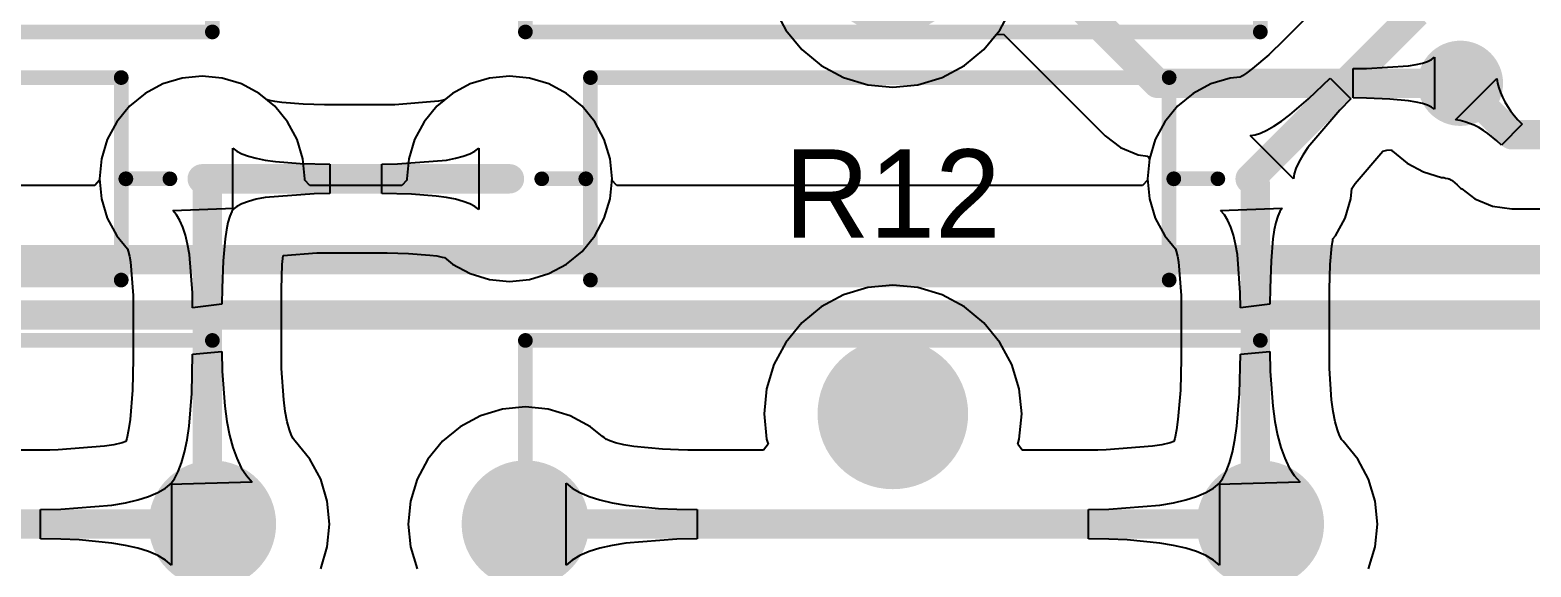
# Model space of a CAD drawing. Header units: millimetres. Extents: x 0 to 140, y 0 to 130.
# Drawn here: x 82.22 to 108.15, y 13.74 to 23.02 of the extents above; entities that cross this region are included whole.
import ezdxf

# ---------------------------------------------------------------- set-up
doc = ezdxf.new("R2010")
doc.units = ezdxf.units.MM
for name, color, linetype in [('BottomLayer', 5, 'Continuous'), ('BottomSolder', 6, 'Continuous'), ('MultiLayer', 9, 'Continuous'), ('PadHoleLayer', 156, 'Continuous'), ('TopLayer', 1, 'Continuous'), ('TopOverlay', 2, 'Continuous'), ('TopSolder', 216, 'Continuous'), ('ViaHoleLayer', 16, 'Continuous')]:
    doc.layers.add(name, color=color, linetype=linetype)

# ---------------------------------------------------------------- blocks, each defined once
blk = doc.blocks.new('SW_4P_B_18')
at = {"layer": 'BottomSolder'}
h = blk.add_hatch(color=6, dxfattribs=at)
edge = h.paths.add_edge_path()
edge.add_arc((-0.0254, 4.445), 1.3016, 0, 360)
at = {"layer": 'TopSolder'}
h = blk.add_hatch(color=216, dxfattribs=at)
edge = h.paths.add_edge_path()
edge.add_arc((-0.0254, 4.445), 1.3016, 0, 360)
at = {"layer": 'TopOverlay', "const_width": 0.254}
for points in [[(6.3246, 5.715), (-6.3754, 5.715)], [(-6.3754, 5.715), (-6.3754, -5.715)], [(6.3246, 5.715), (6.3246, -5.715)]]:
    blk.add_lwpolyline(points, dxfattribs=at)
at = {"layer": 'TopOverlay', "const_width": 0.127}
for points in [[(-6.4389, 5.715, 1), (-6.3119, 5.715, 1)], [(-6.4389, 5.715, 1), (-6.3119, 5.715, 1)], [(6.2611, 5.715, 1), (6.3881, 5.715, 1)], [(6.2611, 5.715, 1), (6.3881, 5.715, 1)]]:
    blk.add_lwpolyline(points, format="xyb", close=True, dxfattribs=at)
blk = doc.blocks.new('SW_4P_B_21')
at = {"layer": 'TopOverlay', "const_width": 0.254}
for points in [[(6.3246, 5.715), (-6.3754, 5.715)], [(-6.3754, 5.715), (-6.3754, -5.715)]]:
    blk.add_lwpolyline(points, dxfattribs=at)
at = {"layer": 'TopOverlay', "const_width": 0.127}
blk.add_lwpolyline([(-6.4389, 5.715, 1), (-6.3119, 5.715, 1)], format="xyb", close=True, dxfattribs=at)
blk.add_lwpolyline([(-6.4389, 5.715, 1), (-6.3119, 5.715, 1)], format="xyb", close=True, dxfattribs=at)
blk = doc.blocks.new('SW_4P_B_24')
at = {"layer": 'BottomLayer'}
h = blk.add_hatch(color=5, dxfattribs=at)
edge = h.paths.add_edge_path()
edge.add_arc((-6.3754, -2.54), 1, 0, 360)
at = {"layer": 'BottomSolder'}
h = blk.add_hatch(color=6, dxfattribs=at)
edge = h.paths.add_edge_path()
edge.add_arc((-6.3754, -2.54), 1.1016, 0, 360)
at = {"layer": 'MultiLayer'}
h = blk.add_hatch(color=9, dxfattribs=at)
edge = h.paths.add_edge_path()
edge.add_arc((-6.3754, -2.54), 1, 0, 360)
at = {"layer": 'PadHoleLayer'}
h = blk.add_hatch(color=156, dxfattribs=at)
edge = h.paths.add_edge_path()
edge.add_arc((-6.3754, -2.54), 0.6, 0, 360)
at = {"layer": 'TopLayer'}
h = blk.add_hatch(color=1, dxfattribs=at)
edge = h.paths.add_edge_path()
edge.add_arc((-6.3754, -2.54), 1, 0, 360)
at = {"layer": 'TopSolder'}
h = blk.add_hatch(color=216, dxfattribs=at)
edge = h.paths.add_edge_path()
edge.add_arc((-6.3754, -2.54), 1.1016, 0, 360)
at = {"layer": 'TopOverlay', "const_width": 0.254}
for points in [[(-6.3754, 5.715), (-6.3754, -5.715)], [(6.3246, -5.715), (-6.3754, -5.715)]]:
    blk.add_lwpolyline(points, dxfattribs=at)
at = {"layer": 'TopOverlay', "const_width": 0.127}
blk.add_lwpolyline([(-6.4389, -5.715, 1), (-6.3119, -5.715, 1)], format="xyb", close=True, dxfattribs=at)
blk.add_lwpolyline([(-6.4389, -5.715, 1), (-6.3119, -5.715, 1)], format="xyb", close=True, dxfattribs=at)
blk = doc.blocks.new('_________1_2__35')
at = {"layer": 'BottomLayer'}
h = blk.add_hatch(color=5, dxfattribs=at)
edge = h.paths.add_edge_path()
edge.add_arc((-6.4, 0), 0.75, 0, 360)
h = blk.add_hatch(color=5, dxfattribs=at)
edge = h.paths.add_edge_path()
edge.add_arc((6.4, 0), 0.75, 0, 360)
at = {"layer": 'BottomSolder'}
h = blk.add_hatch(color=6, dxfattribs=at)
edge = h.paths.add_edge_path()
edge.add_arc((-6.4, 0), 0.852, 0, 360)
h = blk.add_hatch(color=6, dxfattribs=at)
edge = h.paths.add_edge_path()
edge.add_arc((6.4, 0), 0.852, 0, 360)
at = {"layer": 'MultiLayer'}
h = blk.add_hatch(color=9, dxfattribs=at)
edge = h.paths.add_edge_path()
edge.add_arc((-6.4, 0), 0.75, 0, 360)
h = blk.add_hatch(color=9, dxfattribs=at)
edge = h.paths.add_edge_path()
edge.add_arc((6.4, 0), 0.75, 0, 360)
at = {"layer": 'PadHoleLayer'}
h = blk.add_hatch(color=156, dxfattribs=at)
edge = h.paths.add_edge_path()
edge.add_arc((-6.4, 0), 0.35, 0, 360)
h = blk.add_hatch(color=156, dxfattribs=at)
edge = h.paths.add_edge_path()
edge.add_arc((6.4, 0), 0.35, 0, 360)
at = {"layer": 'TopLayer'}
h = blk.add_hatch(color=1, dxfattribs=at)
edge = h.paths.add_edge_path()
edge.add_arc((-6.4, 0), 0.75, 0, 360)
h = blk.add_hatch(color=1, dxfattribs=at)
edge = h.paths.add_edge_path()
edge.add_arc((6.4, 0), 0.75, 0, 360)
at = {"layer": 'TopSolder'}
h = blk.add_hatch(color=216, dxfattribs=at)
edge = h.paths.add_edge_path()
edge.add_arc((-6.4, 0), 0.852, 0, 360)
h = blk.add_hatch(color=216, dxfattribs=at)
edge = h.paths.add_edge_path()
edge.add_arc((6.4, 0), 0.852, 0, 360)
at = {"layer": 'TopOverlay', "const_width": 0.254}
for points in [[(-5, -1.75), (-5, 1.75)], [(-5, 1.75), (5, 1.75)], [(5, -1.75), (5, 1.75)], [(-5.842, 0), (-5.08, 0)], [(5.08, 0), (5.842, 0)], [(-5, -1.75), (5, -1.75)]]:
    blk.add_lwpolyline(points, dxfattribs=at)
at = {"layer": 'TopOverlay', "const_width": 0.127}
for points in [[(-5.064, 1.75, 1), (-4.937, 1.75, 1)], [(-5.064, 1.75, 1), (-4.937, 1.75, 1)], [(4.937, 1.75, 1), (5.064, 1.75, 1)], [(4.937, 1.75, 1), (5.064, 1.75, 1)], [(-5.905, 0, 1), (-5.779, 0, 1)], [(-5.144, 0, 1), (-5.016, 0, 1)], [(5.016, 0, 1), (5.144, 0, 1)], [(5.779, 0, 1), (5.905, 0, 1)], [(-5.064, -1.75, 1), (-4.937, -1.75, 1)], [(-5.064, -1.75, 1), (-4.937, -1.75, 1)], [(4.937, -1.75, 1), (5.064, -1.75, 1)], [(4.937, -1.75, 1), (5.064, -1.75, 1)]]:
    blk.add_lwpolyline(points, format="xyb", close=True, dxfattribs=at)
blk = doc.blocks.new('_________1_2__39')
at = {"layer": 'BottomLayer'}
h = blk.add_hatch(color=5, dxfattribs=at)
edge = h.paths.add_edge_path()
edge.add_arc((-6.4, 0), 0.75, 0, 360)
h = blk.add_hatch(color=5, dxfattribs=at)
edge = h.paths.add_edge_path()
edge.add_arc((6.4, 0), 0.75, 0, 360)
at = {"layer": 'BottomSolder'}
h = blk.add_hatch(color=6, dxfattribs=at)
edge = h.paths.add_edge_path()
edge.add_arc((-6.4, 0), 0.852, 0, 360)
h = blk.add_hatch(color=6, dxfattribs=at)
edge = h.paths.add_edge_path()
edge.add_arc((6.4, 0), 0.852, 0, 360)
at = {"layer": 'MultiLayer'}
h = blk.add_hatch(color=9, dxfattribs=at)
edge = h.paths.add_edge_path()
edge.add_arc((-6.4, 0), 0.75, 0, 360)
h = blk.add_hatch(color=9, dxfattribs=at)
edge = h.paths.add_edge_path()
edge.add_arc((6.4, 0), 0.75, 0, 360)
at = {"layer": 'PadHoleLayer'}
h = blk.add_hatch(color=156, dxfattribs=at)
edge = h.paths.add_edge_path()
edge.add_arc((-6.4, 0), 0.35, 0, 360)
h = blk.add_hatch(color=156, dxfattribs=at)
edge = h.paths.add_edge_path()
edge.add_arc((6.4, 0), 0.35, 0, 360)
at = {"layer": 'TopLayer'}
h = blk.add_hatch(color=1, dxfattribs=at)
edge = h.paths.add_edge_path()
edge.add_arc((-6.4, 0), 0.75, 0, 360)
h = blk.add_hatch(color=1, dxfattribs=at)
edge = h.paths.add_edge_path()
edge.add_arc((6.4, 0), 0.75, 0, 360)
at = {"layer": 'TopSolder'}
h = blk.add_hatch(color=216, dxfattribs=at)
edge = h.paths.add_edge_path()
edge.add_arc((-6.4, 0), 0.852, 0, 360)
h = blk.add_hatch(color=216, dxfattribs=at)
edge = h.paths.add_edge_path()
edge.add_arc((6.4, 0), 0.852, 0, 360)
at = {"layer": 'TopOverlay', "const_width": 0.254}
for points in [[(-5, -1.75), (-5, 1.75)], [(-5, 1.75), (5, 1.75)], [(5, -1.75), (5, 1.75)], [(-5.842, 0), (-5.08, 0)], [(5.08, 0), (5.842, 0)], [(-5, -1.75), (5, -1.75)]]:
    blk.add_lwpolyline(points, dxfattribs=at)
at = {"layer": 'TopOverlay', "const_width": 0.127}
for points in [[(-5.064, 1.75, 1), (-4.937, 1.75, 1)], [(-5.064, 1.75, 1), (-4.937, 1.75, 1)], [(4.937, 1.75, 1), (5.064, 1.75, 1)], [(4.937, 1.75, 1), (5.064, 1.75, 1)], [(-5.905, 0, 1), (-5.779, 0, 1)], [(-5.144, 0, 1), (-5.016, 0, 1)], [(5.016, 0, 1), (5.144, 0, 1)], [(5.779, 0, 1), (5.905, 0, 1)], [(-5.064, -1.75, 1), (-4.937, -1.75, 1)], [(-5.064, -1.75, 1), (-4.937, -1.75, 1)], [(4.937, -1.75, 1), (5.064, -1.75, 1)], [(4.937, -1.75, 1), (5.064, -1.75, 1)]]:
    blk.add_lwpolyline(points, format="xyb", close=True, dxfattribs=at)
blk = doc.blocks.new('SW_4P_B_46')
at = {"layer": 'BottomLayer'}
h = blk.add_hatch(color=5, dxfattribs=at)
edge = h.paths.add_edge_path()
edge.add_arc((-6.3754, -2.54), 1, 0, 360)
h = blk.add_hatch(color=5, dxfattribs=at)
edge = h.paths.add_edge_path()
edge.add_arc((6.3246, -2.54), 1, 0, 360)
h = blk.add_hatch(color=5, dxfattribs=at)
edge = h.paths.add_edge_path()
edge.add_arc((-0.0254, -4.445), 1.2, 0, 360)
at = {"layer": 'BottomSolder'}
h = blk.add_hatch(color=6, dxfattribs=at)
edge = h.paths.add_edge_path()
edge.add_arc((-6.3754, -2.54), 1.1016, 0, 360)
h = blk.add_hatch(color=6, dxfattribs=at)
edge = h.paths.add_edge_path()
edge.add_arc((6.3246, -2.54), 1.1016, 0, 360)
h = blk.add_hatch(color=6, dxfattribs=at)
edge = h.paths.add_edge_path()
edge.add_arc((-0.0254, -4.445), 1.3016, 0, 360)
at = {"layer": 'MultiLayer'}
h = blk.add_hatch(color=9, dxfattribs=at)
edge = h.paths.add_edge_path()
edge.add_arc((-6.3754, -2.54), 1, 0, 360)
h = blk.add_hatch(color=9, dxfattribs=at)
edge = h.paths.add_edge_path()
edge.add_arc((6.3246, -2.54), 1, 0, 360)
h = blk.add_hatch(color=9, dxfattribs=at)
edge = h.paths.add_edge_path()
edge.add_arc((-0.0254, -4.445), 1.2, 0, 360)
at = {"layer": 'PadHoleLayer'}
h = blk.add_hatch(color=156, dxfattribs=at)
edge = h.paths.add_edge_path()
edge.add_arc((-6.3754, -2.54), 0.6, 0, 360)
h = blk.add_hatch(color=156, dxfattribs=at)
edge = h.paths.add_edge_path()
edge.add_arc((6.3246, -2.54), 0.6, 0, 360)
h = blk.add_hatch(color=156, dxfattribs=at)
edge = h.paths.add_edge_path()
edge.add_arc((-0.0254, -4.445), 1, 0, 360)
at = {"layer": 'TopLayer'}
h = blk.add_hatch(color=1, dxfattribs=at)
edge = h.paths.add_edge_path()
edge.add_arc((-6.3754, -2.54), 1, 0, 360)
h = blk.add_hatch(color=1, dxfattribs=at)
edge = h.paths.add_edge_path()
edge.add_arc((6.3246, -2.54), 1, 0, 360)
h = blk.add_hatch(color=1, dxfattribs=at)
edge = h.paths.add_edge_path()
edge.add_arc((-0.0254, -4.445), 1.2, 0, 360)
at = {"layer": 'TopSolder'}
h = blk.add_hatch(color=216, dxfattribs=at)
edge = h.paths.add_edge_path()
edge.add_arc((-6.3754, -2.54), 1.1016, 0, 360)
h = blk.add_hatch(color=216, dxfattribs=at)
edge = h.paths.add_edge_path()
edge.add_arc((6.3246, -2.54), 1.1016, 0, 360)
h = blk.add_hatch(color=216, dxfattribs=at)
edge = h.paths.add_edge_path()
edge.add_arc((-0.0254, -4.445), 1.3016, 0, 360)
at = {"layer": 'TopOverlay', "const_width": 0.254}
for points in [[(-6.3754, 5.715), (-6.3754, -5.715)], [(6.3246, 5.715), (6.3246, -5.715)], [(6.3246, -5.715), (-6.3754, -5.715)]]:
    blk.add_lwpolyline(points, dxfattribs=at)
at = {"layer": 'TopOverlay', "const_width": 0.127}
for points in [[(-6.4389, -5.715, 1), (-6.3119, -5.715, 1)], [(-6.4389, -5.715, 1), (-6.3119, -5.715, 1)], [(6.2611, -5.715, 1), (6.3881, -5.715, 1)], [(6.2611, -5.715, 1), (6.3881, -5.715, 1)]]:
    blk.add_lwpolyline(points, format="xyb", close=True, dxfattribs=at)

msp = doc.modelspace()

# ---------------------------------------------------------------- hatches: boundary and pattern name
at = {"layer": 'BottomLayer'}
h = msp.add_hatch(color=5, dxfattribs=at)
edge = h.paths.add_edge_path()
edge.add_arc((106.934, 22.098), 0.635, 0, 360)
at = {"layer": 'BottomSolder'}
h = msp.add_hatch(color=6, dxfattribs=at)
edge = h.paths.add_edge_path()
edge.add_arc((106.934, 22.098), 0.737, 0, 360)
at = {"layer": 'TopLayer'}
h = msp.add_hatch(color=1, dxfattribs=at)
edge = h.paths.add_edge_path()
edge.add_arc((106.934, 22.098), 0.635, 0, 360)
at = {"layer": 'TopSolder'}
h = msp.add_hatch(color=216, dxfattribs=at)
edge = h.paths.add_edge_path()
edge.add_arc((106.934, 22.098), 0.737, 0, 360)
at = {"layer": 'ViaHoleLayer'}
h = msp.add_hatch(color=16, dxfattribs=at)
edge = h.paths.add_edge_path()
edge.add_arc((106.934, 22.098), 0.356, 0, 360)

# ---------------------------------------------------------------- linework, layer by layer
at = {"layer": 'BottomLayer'}
for p, q in [((104.891, 23.849), (103.891, 22.848)), ((95.069, 23.404), (95.275, 23.019)), ((98.978, 23.019), (99.184, 23.404)), ((95.275, 23.019), (95.552, 22.681)), ((98.701, 22.681), (98.978, 23.019)), ((103.891, 22.848), (103.621, 22.59)), ((95.552, 22.681), (95.889, 22.405)), ((98.363, 22.405), (98.701, 22.681)), ((103.621, 22.59), (103.343, 22.352)), ((95.889, 22.405), (96.274, 22.199)), ((97.979, 22.199), (98.363, 22.405)), ((103.343, 22.352), (103.246, 22.279)), ((84.513, 22.086), (84.206, 21.922)), ((84.845, 22.187), (84.513, 22.086)), ((85.192, 22.222), (84.845, 22.187)), ((85.538, 22.187), (85.192, 22.222)), ((85.871, 22.086), (85.538, 22.187)), ((86.178, 21.922), (85.871, 22.086)), ((89.822, 22.086), (89.515, 21.922)), ((90.155, 22.187), (89.822, 22.086)), ((90.501, 22.222), (90.155, 22.187)), ((90.847, 22.187), (90.501, 22.222)), ((91.18, 22.086), (90.847, 22.187)), ((91.487, 21.922), (91.18, 22.086)), ((96.274, 22.199), (96.692, 22.072)), ((96.692, 22.072), (97.126, 22.029)), ((97.126, 22.029), (97.561, 22.072)), ((97.561, 22.072), (97.979, 22.199)), ((102.622, 22.086), (102.315, 21.922)), ((102.955, 22.187), (102.622, 22.086)), ((103.131, 22.205), (102.955, 22.187)), ((103.166, 22.225), (103.131, 22.205)), ((103.246, 22.279), (103.166, 22.225)), ((104.309, 21.83), (104.681, 22.186)), ((104.681, 22.186), (105.04, 21.827)), ((106.851, 21.468), (107.564, 22.181)), ((107.564, 22.181), (107.578, 22.1)), ((107.578, 22.1), (107.598, 22.019)), ((84.206, 21.922), (83.937, 21.702)), ((86.314, 21.81), (86.178, 21.922)), ((86.354, 21.8), (86.314, 21.81)), ((86.448, 21.781), (86.354, 21.8)), ((89.339, 21.8), (89.275, 21.787)), ((89.378, 21.81), (89.339, 21.8)), ((89.515, 21.922), (89.378, 21.81)), ((91.756, 21.702), (91.487, 21.922)), ((102.315, 21.922), (102.046, 21.702)), ((103.985, 21.553), (104.309, 21.83)), ((105.04, 21.827), (104.852, 21.635)), ((107.598, 22.019), (107.626, 21.939)), ((107.626, 21.939), (107.659, 21.859)), ((107.659, 21.859), (107.7, 21.779)), ((83.937, 21.702), (83.716, 21.433)), ((86.569, 21.765), (86.448, 21.781)), ((86.934, 21.736), (86.569, 21.765)), ((87.307, 21.728), (86.934, 21.736)), ((88.502, 21.728), (87.307, 21.728)), ((88.519, 21.728), (88.502, 21.728)), ((89.275, 21.787), (88.519, 21.728)), ((91.976, 21.433), (91.756, 21.702)), ((102.046, 21.702), (101.826, 21.433)), ((103.841, 21.444), (103.985, 21.553)), ((104.852, 21.635), (104.298, 20.987)), ((107.7, 21.779), (107.747, 21.7)), ((107.747, 21.7), (107.801, 21.622)), ((107.801, 21.622), (107.862, 21.544)), ((107.862, 21.544), (107.929, 21.466)), ((83.716, 21.433), (83.552, 21.126)), ((92.14, 21.126), (91.976, 21.433)), ((101.826, 21.433), (101.662, 21.126)), ((103.481, 21.237), (103.589, 21.286)), ((103.589, 21.286), (103.709, 21.355)), ((103.709, 21.355), (103.841, 21.444)), ((106.932, 21.454), (106.851, 21.468)), ((107.013, 21.434), (106.932, 21.454)), ((107.093, 21.406), (107.013, 21.434)), ((107.173, 21.373), (107.093, 21.406)), ((107.253, 21.332), (107.173, 21.373)), ((107.332, 21.285), (107.253, 21.332)), ((107.41, 21.231), (107.332, 21.285)), ((108.003, 21.389), (107.643, 21.029)), ((107.929, 21.466), (108.003, 21.389)), ((83.552, 21.126), (83.451, 20.793)), ((92.241, 20.793), (92.14, 21.126)), ((101.662, 21.126), (101.561, 20.793)), ((103.301, 21.197), (103.385, 21.207)), ((104.051, 20.447), (103.301, 21.197)), ((103.385, 21.207), (103.481, 21.237)), ((107.566, 21.103), (107.41, 21.231)), ((107.643, 21.029), (107.566, 21.103)), ((83.451, 20.793), (83.417, 20.447)), ((85.722, 19.916), (85.722, 20.978)), ((85.722, 20.978), (85.788, 20.925)), ((85.788, 20.925), (85.877, 20.878)), ((85.877, 20.878), (85.989, 20.837)), ((85.989, 20.837), (86.123, 20.801)), ((86.123, 20.801), (86.279, 20.77)), ((86.279, 20.77), (86.458, 20.745)), ((88.564, 20.704), (89.414, 20.77)), ((89.414, 20.77), (89.57, 20.801)), ((89.57, 20.801), (89.704, 20.837)), ((89.704, 20.837), (89.815, 20.878)), ((89.815, 20.878), (89.904, 20.925)), ((89.904, 20.925), (89.971, 20.978)), ((89.971, 20.978), (89.971, 19.916)), ((92.276, 20.447), (92.241, 20.793)), ((101.561, 20.793), (101.526, 20.447)), ((104.209, 20.855), (104.14, 20.735)), ((104.298, 20.987), (104.209, 20.855)), ((105.115, 20.366), (105.595, 20.927)), ((105.595, 20.927), (105.663, 20.944)), ((105.663, 20.944), (105.743, 20.947)), ((105.743, 20.947), (105.761, 20.925)), ((105.761, 20.925), (106.012, 20.719)), ((86.458, 20.745), (86.883, 20.712)), ((86.883, 20.712), (87.397, 20.701)), ((87.397, 20.701), (87.397, 20.193)), ((88.295, 20.701), (88.564, 20.704)), ((88.295, 20.193), (88.295, 20.701)), ((104.061, 20.531), (104.051, 20.447)), ((104.091, 20.627), (104.061, 20.531)), ((104.14, 20.735), (104.091, 20.627)), ((106.012, 20.719), (106.299, 20.565)), ((106.299, 20.565), (106.61, 20.471)), ((83.417, 20.447), (83.451, 20.101)), ((92.241, 20.101), (92.276, 20.447)), ((101.526, 20.447), (101.561, 20.101)), ((105.041, 20.101), (105.059, 20.277)), ((105.059, 20.277), (105.079, 20.312)), ((105.079, 20.312), (105.115, 20.366)), ((106.61, 20.471), (106.65, 20.467)), ((106.65, 20.467), (106.677, 20.459)), ((106.677, 20.459), (106.718, 20.452)), ((106.718, 20.452), (106.721, 20.451)), ((106.721, 20.451), (106.727, 20.448)), ((106.727, 20.448), (106.739, 20.444)), ((106.739, 20.444), (106.756, 20.435)), ((106.756, 20.435), (106.778, 20.421)), ((106.778, 20.421), (106.795, 20.41)), ((106.795, 20.41), (106.88, 20.341)), ((106.88, 20.341), (106.917, 20.303)), ((106.917, 20.303), (106.931, 20.292)), ((106.931, 20.292), (106.936, 20.288)), ((106.936, 20.288), (106.959, 20.271)), ((106.959, 20.271), (107.183, 20.1)), ((83.451, 20.101), (83.552, 19.768)), ((85.877, 20.016), (85.788, 19.969)), ((85.989, 20.057), (85.877, 20.016)), ((86.123, 20.093), (85.989, 20.057)), ((86.279, 20.124), (86.123, 20.093)), ((87.129, 20.19), (86.279, 20.124)), ((87.397, 20.193), (87.129, 20.19)), ((88.81, 20.182), (88.295, 20.193)), ((89.235, 20.149), (88.81, 20.182)), ((89.414, 20.124), (89.235, 20.149)), ((89.57, 20.093), (89.414, 20.124)), ((89.704, 20.057), (89.57, 20.093)), ((89.815, 20.016), (89.704, 20.057)), ((89.904, 19.969), (89.815, 20.016)), ((92.14, 19.768), (92.241, 20.101)), ((101.561, 20.101), (101.662, 19.768)), ((104.94, 19.768), (105.041, 20.101)), ((107.183, 20.1), (107.491, 19.972)), ((83.552, 19.768), (83.716, 19.461)), ((84.682, 19.897), (85.743, 19.939)), ((84.747, 19.823), (84.682, 19.897)), ((84.805, 19.728), (84.747, 19.823)), ((84.857, 19.612), (84.805, 19.728)), ((85.668, 19.799), (85.636, 19.694)), ((85.703, 19.881), (85.668, 19.799)), ((85.743, 19.939), (85.703, 19.881)), ((85.788, 19.969), (85.722, 19.916)), ((89.971, 19.916), (89.904, 19.969)), ((91.976, 19.461), (92.14, 19.768)), ((101.662, 19.768), (101.826, 19.461)), ((102.791, 19.897), (103.852, 19.939)), ((102.856, 19.823), (102.791, 19.897)), ((102.915, 19.728), (102.856, 19.823)), ((102.966, 19.612), (102.915, 19.728)), ((103.777, 19.799), (103.745, 19.694)), ((103.813, 19.881), (103.777, 19.799)), ((103.852, 19.939), (103.813, 19.881)), ((104.776, 19.461), (104.94, 19.768)), ((107.491, 19.972), (107.823, 19.928)), ((107.823, 19.928), (112.277, 19.928)), ((83.716, 19.461), (83.902, 19.235)), ((84.902, 19.475), (84.857, 19.612)), ((84.939, 19.317), (84.902, 19.475)), ((85.609, 19.564), (85.586, 19.41)), ((85.636, 19.694), (85.609, 19.564)), ((91.756, 19.192), (91.976, 19.461)), ((101.826, 19.461), (102.011, 19.235)), ((103.011, 19.475), (102.966, 19.612)), ((103.049, 19.317), (103.011, 19.475)), ((103.718, 19.564), (103.695, 19.41)), ((103.745, 19.694), (103.718, 19.564)), ((104.732, 19.407), (104.776, 19.461)), ((83.902, 19.235), (83.915, 19.196)), ((83.915, 19.196), (83.935, 19.11)), ((84.97, 19.139), (84.939, 19.317)), ((85.586, 19.41), (85.552, 19.03)), ((102.011, 19.235), (102.024, 19.196)), ((102.024, 19.196), (102.045, 19.11)), ((103.08, 19.139), (103.049, 19.317)), ((103.695, 19.41), (103.662, 19.03)), ((104.685, 18.967), (104.713, 19.289)), ((104.713, 19.289), (104.727, 19.383)), ((104.727, 19.383), (104.732, 19.407)), ((83.935, 19.11), (83.952, 19.011)), ((83.952, 19.011), (83.998, 18.431)), ((85.022, 18.478), (84.97, 19.139)), ((85.552, 19.03), (85.535, 18.554)), ((86.56, 18.538), (86.575, 18.967)), ((86.575, 18.967), (86.589, 19.12)), ((86.589, 19.12), (87.174, 19.166)), ((87.174, 19.166), (87.19, 19.166)), ((87.19, 19.166), (88.386, 19.166)), ((88.386, 19.166), (88.759, 19.158)), ((88.759, 19.158), (89.124, 19.129)), ((89.124, 19.129), (89.245, 19.113)), ((89.245, 19.113), (89.339, 19.094)), ((89.339, 19.094), (89.378, 19.084)), ((89.378, 19.084), (89.515, 18.972)), ((89.515, 18.972), (89.822, 18.808)), ((91.18, 18.808), (91.487, 18.972)), ((91.487, 18.972), (91.756, 19.192)), ((102.045, 19.11), (102.062, 19.011)), ((102.062, 19.011), (102.107, 18.431)), ((103.131, 18.478), (103.08, 19.139)), ((103.662, 19.03), (103.645, 18.554)), ((104.67, 18.538), (104.685, 18.967)), ((89.822, 18.808), (90.155, 18.707)), ((90.155, 18.707), (90.501, 18.672)), ((90.501, 18.672), (90.847, 18.707)), ((90.847, 18.707), (91.18, 18.808)), ((83.998, 18.431), (83.998, 18.376)), ((85.025, 18.216), (85.022, 18.478)), ((85.535, 18.554), (85.533, 18.279)), ((86.56, 17.329), (86.56, 18.538)), ((96.274, 18.44), (95.889, 18.234)), ((96.692, 18.567), (96.274, 18.44)), ((97.126, 18.61), (96.692, 18.567)), ((97.561, 18.567), (97.126, 18.61)), ((97.979, 18.44), (97.561, 18.567)), ((98.363, 18.234), (97.979, 18.44)), ((102.107, 18.431), (102.108, 18.376)), ((103.135, 18.216), (103.131, 18.478)), ((103.645, 18.554), (103.643, 18.279)), ((104.67, 17.329), (104.67, 18.538)), ((83.998, 18.376), (83.998, 17.333)), ((85.533, 18.279), (85.025, 18.216)), ((95.889, 18.234), (95.552, 17.958)), ((98.701, 17.958), (98.363, 18.234)), ((102.108, 18.376), (102.108, 17.333)), ((103.643, 18.279), (103.135, 18.216)), ((95.552, 17.958), (95.275, 17.62)), ((98.978, 17.62), (98.701, 17.958)), ((85.01, 16.738), (85.025, 17.418)), ((85.025, 17.418), (85.533, 17.464)), ((85.533, 17.464), (85.539, 17.123)), ((95.275, 17.62), (95.069, 17.235)), ((99.184, 17.235), (98.978, 17.62)), ((103.119, 16.738), (103.135, 17.418)), ((103.135, 17.418), (103.643, 17.464)), ((103.643, 17.464), (103.648, 17.123)), ((83.998, 17.333), (83.986, 16.791)), ((85.539, 17.123), (85.58, 16.518)), ((86.563, 17.166), (86.56, 17.329)), ((86.6, 16.624), (86.563, 17.166)), ((95.069, 17.235), (94.942, 16.817)), ((99.31, 16.817), (99.184, 17.235)), ((102.108, 17.333), (102.095, 16.791)), ((103.648, 17.123), (103.69, 16.518)), ((104.672, 17.166), (104.67, 17.329)), ((104.709, 16.624), (104.672, 17.166)), ((83.986, 16.791), (83.945, 16.288)), ((84.964, 16.172), (85.01, 16.738)), ((86.628, 16.423), (86.6, 16.624)), ((94.942, 16.817), (94.9, 16.383)), ((99.353, 16.383), (99.31, 16.817)), ((102.095, 16.791), (102.054, 16.288)), ((103.073, 16.172), (103.119, 16.738)), ((104.737, 16.423), (104.709, 16.624)), ((85.58, 16.518), (85.617, 16.254)), ((86.662, 16.247), (86.628, 16.423)), ((90.001, 16.35), (89.651, 16.162)), ((90.381, 16.465), (90.001, 16.35)), ((90.776, 16.504), (90.381, 16.465)), ((91.172, 16.465), (90.776, 16.504)), ((91.552, 16.35), (91.172, 16.465)), ((91.902, 16.162), (91.552, 16.35)), ((94.9, 16.383), (94.942, 15.949)), ((99.31, 15.949), (99.353, 16.383)), ((103.69, 16.518), (103.726, 16.254)), ((104.772, 16.247), (104.737, 16.423)), ((83.919, 16.107), (83.889, 15.959)), ((83.945, 16.288), (83.919, 16.107)), ((84.929, 15.932), (84.964, 16.172)), ((85.617, 16.254), (85.664, 16.016)), ((86.699, 16.11), (86.662, 16.247)), ((86.735, 16.012), (86.699, 16.11)), ((89.651, 16.162), (89.344, 15.91)), ((92.109, 15.992), (91.902, 16.162)), ((102.028, 16.107), (101.998, 15.959)), ((102.054, 16.288), (102.028, 16.107)), ((103.038, 15.932), (103.073, 16.172)), ((103.726, 16.254), (103.773, 16.016)), ((104.809, 16.11), (104.772, 16.247)), ((104.844, 16.012), (104.809, 16.11)), ((83.503, 15.823), (82.701, 15.761)), ((83.665, 15.85), (83.503, 15.823)), ((83.808, 15.884), (83.665, 15.85)), ((83.874, 15.905), (83.808, 15.884)), ((83.889, 15.959), (83.874, 15.905)), ((84.886, 15.721), (84.929, 15.932)), ((85.664, 16.016), (85.721, 15.802)), ((86.762, 15.955), (86.735, 16.012)), ((86.773, 15.939), (86.762, 15.955)), ((86.793, 15.916), (86.773, 15.939)), ((86.799, 15.91), (86.793, 15.916)), ((87.051, 15.603), (86.799, 15.91)), ((89.344, 15.91), (89.092, 15.603)), ((92.136, 15.976), (92.109, 15.992)), ((92.177, 15.942), (92.136, 15.976)), ((92.182, 15.939), (92.177, 15.942)), ((92.235, 15.916), (92.182, 15.939)), ((92.335, 15.884), (92.235, 15.916)), ((92.479, 15.85), (92.335, 15.884)), ((92.651, 15.821), (92.479, 15.85)), ((94.969, 15.861), (94.893, 15.759)), ((94.942, 15.949), (94.969, 15.861)), ((99.284, 15.861), (99.31, 15.949)), ((99.359, 15.759), (99.284, 15.861)), ((101.612, 15.823), (100.811, 15.761)), ((101.774, 15.85), (101.612, 15.823)), ((101.917, 15.884), (101.774, 15.85)), ((101.983, 15.905), (101.917, 15.884)), ((101.998, 15.959), (101.983, 15.905)), ((102.996, 15.721), (103.038, 15.932)), ((103.773, 16.016), (103.83, 15.802)), ((104.871, 15.955), (104.844, 16.012)), ((104.882, 15.939), (104.871, 15.955)), ((104.902, 15.916), (104.882, 15.939)), ((104.909, 15.91), (104.902, 15.916)), ((105.161, 15.603), (104.909, 15.91)), ((82.561, 15.759), (81.25, 15.759)), ((82.701, 15.761), (82.561, 15.759)), ((84.836, 15.539), (84.886, 15.721)), ((85.721, 15.802), (85.788, 15.615)), ((85.788, 15.615), (85.867, 15.453)), ((87.239, 15.253), (87.051, 15.603)), ((89.092, 15.603), (88.905, 15.253)), ((93.146, 15.773), (92.651, 15.821)), ((93.424, 15.761), (93.146, 15.773)), ((93.583, 15.759), (93.424, 15.761)), ((94.893, 15.759), (93.583, 15.759)), ((100.67, 15.759), (99.359, 15.759)), ((100.811, 15.761), (100.67, 15.759)), ((102.945, 15.539), (102.996, 15.721)), ((103.83, 15.802), (103.898, 15.615)), ((103.898, 15.615), (103.976, 15.453)), ((105.348, 15.253), (105.161, 15.603)), ((84.712, 15.26), (84.778, 15.385)), ((84.778, 15.385), (84.836, 15.539)), ((85.867, 15.453), (85.955, 15.316)), ((85.955, 15.316), (86.054, 15.205)), ((102.822, 15.26), (102.887, 15.385)), ((102.887, 15.385), (102.945, 15.539)), ((103.976, 15.453), (104.064, 15.316)), ((104.064, 15.316), (104.163, 15.205)), ((84.425, 15.022), (84.556, 15.099)), ((84.556, 15.099), (84.66, 15.186)), ((84.639, 15.163), (84.712, 15.26)), ((86.054, 15.205), (84.639, 15.163)), ((84.66, 15.186), (84.66, 13.77)), ((87.354, 14.873), (87.239, 15.253)), ((88.905, 15.253), (88.79, 14.873)), ((91.483, 13.77), (91.483, 15.186)), ((91.483, 15.186), (91.587, 15.099)), ((91.587, 15.099), (91.719, 15.022)), ((102.534, 15.022), (102.665, 15.099)), ((102.665, 15.099), (102.77, 15.186)), ((102.748, 15.163), (102.822, 15.26)), ((104.163, 15.205), (102.748, 15.163)), ((102.77, 15.186), (102.77, 13.77)), ((105.463, 14.873), (105.348, 15.253)), ((82.748, 14.737), (83.629, 14.805)), ((83.629, 14.805), (83.868, 14.845)), ((83.868, 14.845), (84.081, 14.895)), ((84.081, 14.895), (84.266, 14.954)), ((84.266, 14.954), (84.425, 15.022)), ((87.393, 14.478), (87.354, 14.873)), ((88.79, 14.873), (88.751, 14.478)), ((91.719, 15.022), (91.877, 14.954)), ((91.877, 14.954), (92.063, 14.895)), ((92.063, 14.895), (92.275, 14.845)), ((92.275, 14.845), (92.515, 14.805)), ((92.515, 14.805), (93.075, 14.75)), ((100.857, 14.737), (101.738, 14.805)), ((101.738, 14.805), (101.978, 14.845)), ((101.978, 14.845), (102.19, 14.895)), ((102.19, 14.895), (102.376, 14.954)), ((102.376, 14.954), (102.534, 15.022)), ((105.502, 14.478), (105.463, 14.873)), ((82.4, 14.732), (82.748, 14.737)), ((82.4, 14.224), (82.4, 14.732)), ((93.075, 14.75), (93.396, 14.737)), ((93.396, 14.737), (93.744, 14.732)), ((93.744, 14.732), (93.744, 14.224)), ((100.509, 14.732), (100.857, 14.737)), ((100.509, 14.224), (100.509, 14.732)), ((87.354, 14.083), (87.393, 14.478)), ((88.751, 14.478), (88.79, 14.083)), ((105.463, 14.083), (105.502, 14.478)), ((82.748, 14.219), (82.4, 14.224)), ((83.068, 14.206), (82.748, 14.219)), ((83.629, 14.151), (83.068, 14.206)), ((83.868, 14.111), (83.629, 14.151)), ((84.081, 14.061), (83.868, 14.111)), ((84.266, 14.002), (84.081, 14.061)), ((87.239, 13.703), (87.354, 14.083)), ((88.79, 14.083), (88.905, 13.703)), ((92.063, 14.061), (91.877, 14.002)), ((92.275, 14.111), (92.063, 14.061)), ((92.515, 14.151), (92.275, 14.111)), ((93.396, 14.219), (92.515, 14.151)), ((93.744, 14.224), (93.396, 14.219)), ((100.857, 14.219), (100.509, 14.224)), ((101.178, 14.206), (100.857, 14.219)), ((101.738, 14.151), (101.178, 14.206)), ((101.978, 14.111), (101.738, 14.151)), ((102.19, 14.061), (101.978, 14.111)), ((102.376, 14.002), (102.19, 14.061)), ((105.348, 13.703), (105.463, 14.083)), ((84.425, 13.934), (84.266, 14.002)), ((84.556, 13.857), (84.425, 13.934)), ((84.66, 13.77), (84.556, 13.857)), ((91.587, 13.857), (91.483, 13.77)), ((91.719, 13.934), (91.587, 13.857)), ((91.877, 14.002), (91.719, 13.934)), ((102.534, 13.934), (102.376, 14.002)), ((102.665, 13.857), (102.534, 13.934)), ((102.77, 13.77), (102.665, 13.857))]:
    msp.add_line(p, q, dxfattribs=at)
at = {"layer": 'BottomLayer', "const_width": 0.508}
for points in [[(103.301, 20.447), (106.172, 23.318)], [(106.934, 22.098), (107.823, 21.209)], [(107.823, 21.209), (129.498, 21.209)], [(85.192, 20.447), (90.501, 20.447)], [(85.192, 20.447), (85.279, 20.359)], [(85.279, 14.566), (85.279, 20.359)], [(103.301, 20.447), (103.389, 20.359)], [(103.389, 14.566), (103.389, 20.359)], [(85.279, 14.566), (85.367, 14.478)], [(103.389, 14.566), (103.476, 14.478)], [(72.667, 14.478), (85.367, 14.478)], [(90.776, 14.478), (103.476, 14.478)]]:
    msp.add_lwpolyline(points, dxfattribs=at)
at = {"layer": 'BottomLayer', "const_width": 0.254}
for points in [[(106.807, 22.098, 1), (107.061, 22.098, 1)], [(107.696, 21.209, 1), (107.95, 21.209, 1)], [(107.696, 21.209, 1), (107.95, 21.209, 1)], [(85.065, 20.447, 1), (85.319, 20.447, 1)], [(85.065, 20.447, 1), (85.319, 20.447, 1)], [(85.152, 20.359, 1), (85.406, 20.359, 1)], [(85.152, 20.359, 1), (85.406, 20.359, 1)], [(90.374, 20.447, 1), (90.628, 20.447, 1)], [(103.174, 20.447, 1), (103.428, 20.447, 1)], [(103.174, 20.447, 1), (103.428, 20.447, 1)], [(103.262, 20.359, 1), (103.516, 20.359, 1)], [(103.262, 20.359, 1), (103.516, 20.359, 1)], [(85.152, 14.566, 1), (85.406, 14.566, 1)], [(85.152, 14.566, 1), (85.406, 14.566, 1)], [(103.262, 14.566, 1), (103.516, 14.566, 1)], [(103.262, 14.566, 1), (103.516, 14.566, 1)], [(85.24, 14.478, 1), (85.494, 14.478, 1)], [(85.24, 14.478, 1), (85.494, 14.478, 1)], [(90.649, 14.478, 1), (90.903, 14.478, 1)], [(103.349, 14.478, 1), (103.603, 14.478, 1)], [(103.349, 14.478, 1), (103.603, 14.478, 1)]]:
    msp.add_lwpolyline(points, format="xyb", close=True, dxfattribs=at)
at = {"layer": 'TopLayer'}
for p, q in [((95.069, 23.404), (95.275, 23.019)), ((95.275, 23.019), (95.552, 22.681)), ((98.701, 22.681), (98.913, 22.94)), ((98.913, 22.94), (99.04, 22.946)), ((99.04, 22.946), (100.794, 21.192)), ((95.552, 22.681), (95.889, 22.405)), ((98.363, 22.405), (98.701, 22.681)), ((95.889, 22.405), (96.274, 22.199)), ((97.979, 22.199), (98.363, 22.405)), ((105.082, 22.352), (105.313, 22.354)), ((105.082, 21.844), (105.082, 22.352)), ((105.313, 22.354), (106.037, 22.401)), ((106.037, 22.401), (106.167, 22.422)), ((106.167, 22.422), (106.277, 22.448)), ((106.277, 22.448), (106.367, 22.477)), ((106.367, 22.477), (106.436, 22.51)), ((106.436, 22.51), (106.485, 22.547)), ((106.485, 22.547), (106.485, 21.649)), ((84.513, 22.086), (84.206, 21.922)), ((84.845, 22.187), (84.513, 22.086)), ((85.192, 22.222), (84.845, 22.187)), ((85.538, 22.187), (85.192, 22.222)), ((85.871, 22.086), (85.538, 22.187)), ((86.178, 21.922), (85.871, 22.086)), ((89.822, 22.086), (89.515, 21.922)), ((90.155, 22.187), (89.822, 22.086)), ((90.501, 22.222), (90.155, 22.187)), ((90.847, 22.187), (90.501, 22.222)), ((91.18, 22.086), (90.847, 22.187)), ((91.487, 21.922), (91.18, 22.086)), ((96.274, 22.199), (96.692, 22.072)), ((96.692, 22.072), (97.126, 22.029)), ((97.126, 22.029), (97.561, 22.072)), ((97.561, 22.072), (97.979, 22.199)), ((84.206, 21.922), (83.937, 21.702)), ((86.446, 21.702), (86.178, 21.922)), ((89.515, 21.922), (89.246, 21.702)), ((91.756, 21.702), (91.487, 21.922)), ((105.313, 21.842), (105.082, 21.844)), ((105.716, 21.826), (105.313, 21.842)), ((106.037, 21.795), (105.716, 21.826)), ((106.167, 21.774), (106.037, 21.795)), ((83.937, 21.702), (83.716, 21.433)), ((86.667, 21.433), (86.446, 21.702)), ((89.246, 21.702), (89.026, 21.433)), ((91.976, 21.433), (91.756, 21.702)), ((106.277, 21.748), (106.167, 21.774)), ((106.367, 21.719), (106.277, 21.748)), ((106.436, 21.686), (106.367, 21.719)), ((106.485, 21.649), (106.436, 21.686)), ((83.716, 21.433), (83.552, 21.126)), ((86.831, 21.126), (86.667, 21.433)), ((89.026, 21.433), (88.862, 21.126)), ((92.14, 21.126), (91.976, 21.433)), ((83.552, 21.126), (83.451, 20.793)), ((86.932, 20.793), (86.831, 21.126)), ((88.862, 21.126), (88.761, 20.793)), ((92.241, 20.793), (92.14, 21.126)), ((100.794, 21.192), (101.059, 20.989)), ((83.451, 20.793), (83.417, 20.447)), ((86.966, 20.447), (86.932, 20.793)), ((88.761, 20.793), (88.726, 20.447)), ((92.276, 20.447), (92.241, 20.793)), ((101.059, 20.989), (101.368, 20.861)), ((101.368, 20.861), (101.531, 20.839)), ((101.561, 20.793), (101.526, 20.447)), ((101.531, 20.839), (101.561, 20.793)), ((83.334, 20.331), (74.249, 20.331)), ((83.419, 20.425), (83.334, 20.331)), ((83.417, 20.447), (83.419, 20.425)), ((86.964, 20.425), (86.966, 20.447)), ((87.049, 20.331), (86.964, 20.425)), ((88.643, 20.331), (87.049, 20.331)), ((88.729, 20.425), (88.643, 20.331)), ((88.726, 20.447), (88.729, 20.425)), ((92.273, 20.425), (92.276, 20.447)), ((92.359, 20.331), (92.273, 20.425)), ((101.443, 20.331), (92.359, 20.331)), ((101.529, 20.425), (101.443, 20.331)), ((101.526, 20.447), (101.529, 20.425))]:
    msp.add_line(p, q, dxfattribs=at)
at = {"layer": 'TopLayer', "const_width": 0.508}
for points in [[(95.223, 28.575), (101.7, 22.098)], [(101.7, 22.098), (106.934, 22.098)], [(55.679, 19.05), (111.506, 19.05)], [(60.2, 18.091), (109.798, 18.091)]]:
    msp.add_lwpolyline(points, dxfattribs=at)
at = {"layer": 'TopLayer', "const_width": 0.254}
for points in [[(101.573, 22.098, 1), (101.827, 22.098, 1)], [(101.573, 22.098, 1), (101.827, 22.098, 1)], [(106.807, 22.098, 1), (107.061, 22.098, 1)]]:
    msp.add_lwpolyline(points, format="xyb", close=True, dxfattribs=at)

# ---------------------------------------------------------------- block references
for name, p, rotation in [('SW_4P_B_21', (78.992, 28.701), 180), ('SW_4P_B_18', (97.101, 28.701), 180), ('_________1_2__35', (78.792, 20.447), 360), ('_________1_2__39', (96.901, 20.447), 360), ('SW_4P_B_24', (78.992, 11.938), 180), ('SW_4P_B_46', (97.101, 11.938), 180)]:
    msp.add_blockref(name, p, dxfattribs=dict(rotation=rotation))

# ---------------------------------------------------------------- texts
at = {"layer": 'TopOverlay'}
msp.add_text('R12', height=1.524, dxfattribs=at).set_placement((95.251, 19.431))

doc.saveas('drawing.dxf')
